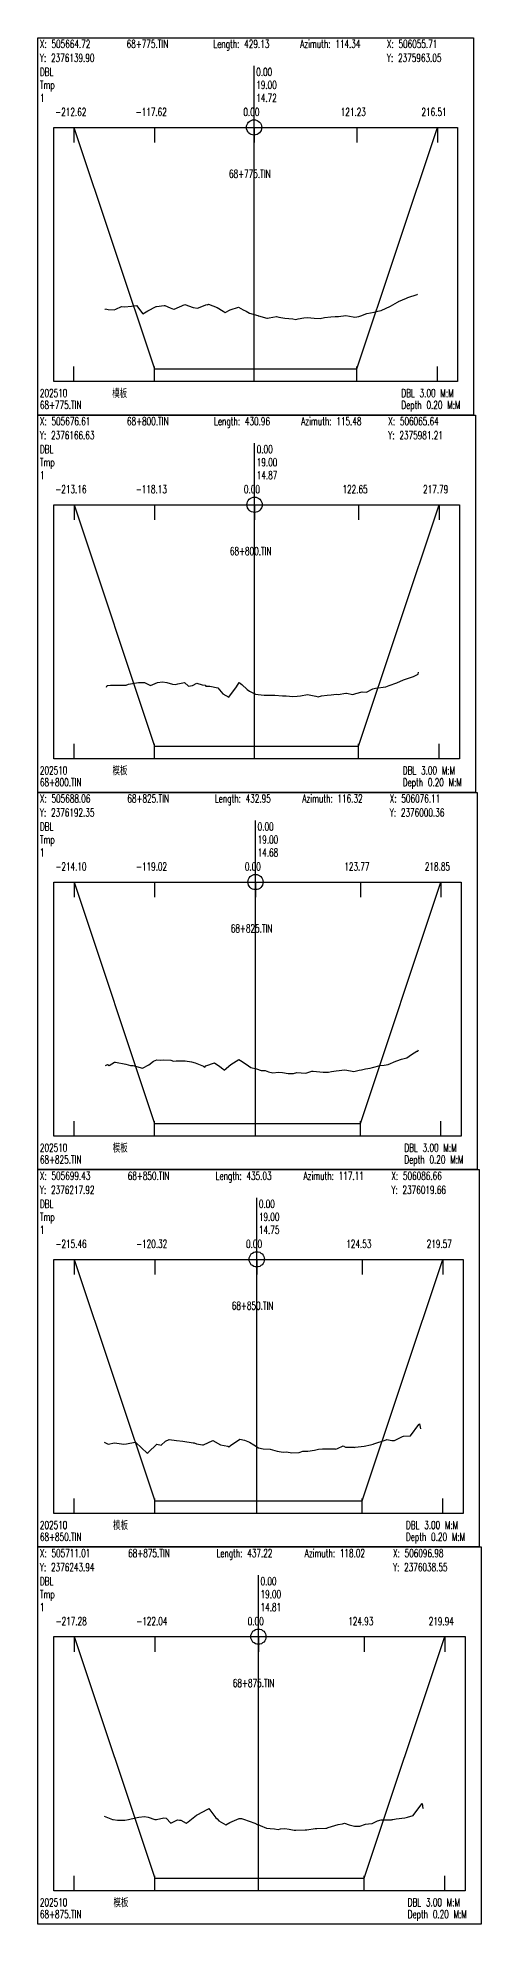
# Model space of a CAD drawing. Extents: x 1 to 194, y -24202 to 0.
# Drawn here: x 1 to 176, y -6830 to -6088 of the extents above; entities that cross this region are included whole.
import ezdxf

# ---------------------------------------------------------------- set-up
doc = ezdxf.new("R2010")
doc.units = 0
doc.header["$MEASUREMENT"] = 0
doc.layers.add('LABELS', color=7, linetype='Continuous')
doc.layers.add('XSECTION', color=7, linetype='Continuous')
doc.styles.get("Standard").update_dxf_attribs({"font": 'txt.shx'})

msp = doc.modelspace()

# ---------------------------------------------------------------- linework, layer by layer
at = {"color": 1}
for p, q in [((81.12, -6122.81), (91.12, -6122.81)), ((86.12, -6127.81), (86.12, -6117.81)), ((81.33, -6271.29), (91.33, -6271.29)), ((86.33, -6276.29), (86.33, -6266.29)), ((81.68, -6419.77), (91.68, -6419.77)), ((81.68, -6419.77), (91.68, -6419.77)), ((86.68, -6424.77), (86.68, -6414.77)), ((86.68, -6424.77), (86.68, -6414.77)), ((82.17, -6568.24), (92.17, -6568.24)), ((82.17, -6568.24), (92.17, -6568.24)), ((87.17, -6573.24), (87.17, -6563.24)), ((87.17, -6573.24), (87.17, -6563.24)), ((82.82, -6716.72), (92.82, -6716.72)), ((82.82, -6716.72), (92.82, -6716.72)), ((87.82, -6721.72), (87.82, -6711.72)), ((87.82, -6721.72), (87.82, -6711.72))]:
    msp.add_line(p, q, dxfattribs=at)
for centre in [(86.12, -6122.81), (86.33, -6271.29), (86.68, -6419.77), (86.68, -6419.77), (87.17, -6568.24), (87.17, -6568.24), (87.82, -6716.72), (87.82, -6716.72)]:
    msp.add_circle(centre, 3, dxfattribs=at)
at = {"layer": 'XSECTION', "color": 0, "linetype": 'Continuous'}
for points in [[(1, -6087.53), (172.53, -6087.53), (172.53, -6235.99), (1, -6235.99), (1, -6087.53)], [(86.12, -6222.81), (86.12, -6098.58)], [(86.12, -6222.81), (86.12, -6098.58)], [(7.3, -6122.81), (166.23, -6122.81), (166.23, -6222.81), (7.3, -6222.81), (7.3, -6122.81)], [(15.24, -6122.81), (15.24, -6128.75)], [(15.24, -6122.81), (46.91, -6217.81)], [(15.24, -6122.81), (46.91, -6217.81)], [(46.91, -6122.81), (46.91, -6128.75)], [(86.12, -6122.81), (86.12, -6128.75)], [(126.53, -6122.81), (126.53, -6128.75)], [(126.53, -6217.81), (158.29, -6122.81)], [(126.53, -6217.81), (158.29, -6122.81)], [(158.29, -6122.81), (158.29, -6128.75)], [(15.24, -6222.81), (15.24, -6216.88)], [(46.91, -6222.81), (46.91, -6216.88)], [(46.91, -6217.81), (86.12, -6217.81)], [(46.91, -6217.81), (46.91, -6217.81)], [(46.91, -6217.81), (86.12, -6217.81)], [(86.12, -6222.81), (86.12, -6216.88)], [(86.12, -6217.81), (126.53, -6217.81)], [(86.12, -6217.81), (126.53, -6217.81)], [(126.53, -6222.81), (126.53, -6216.88)], [(126.53, -6217.81), (126.53, -6217.81)], [(158.29, -6222.81), (158.29, -6216.88)], [(1, -6236), (173.2, -6236), (173.2, -6384.47), (1, -6384.47), (1, -6236)], [(86.33, -6371.29), (86.33, -6247.06)], [(86.33, -6371.29), (86.33, -6247.06)], [(7.3, -6271.29), (166.91, -6271.29), (166.91, -6371.29), (7.3, -6371.29), (7.3, -6271.29)], [(15.28, -6271.29), (15.28, -6277.23)], [(15.28, -6271.29), (46.95, -6366.29)], [(15.28, -6271.29), (46.95, -6366.29)], [(46.95, -6271.29), (46.95, -6277.23)], [(86.33, -6271.29), (86.33, -6277.23)], [(127.21, -6271.29), (127.21, -6277.23)], [(127.21, -6366.29), (158.93, -6271.29)], [(127.21, -6366.29), (158.93, -6271.29)], [(158.93, -6271.29), (158.93, -6277.23)], [(15.28, -6371.29), (15.28, -6365.35)], [(46.95, -6371.29), (46.95, -6365.35)], [(46.95, -6366.29), (86.33, -6366.29)], [(46.95, -6366.29), (46.95, -6366.29)], [(46.95, -6366.29), (86.33, -6366.29)], [(86.33, -6371.29), (86.33, -6365.35)], [(86.33, -6366.29), (127.21, -6366.29)], [(86.33, -6366.29), (127.21, -6366.29)], [(127.21, -6371.29), (127.21, -6365.35)], [(127.21, -6366.29), (127.21, -6366.29)], [(158.93, -6371.29), (158.93, -6365.35)], [(1, -6384.48), (173.94, -6384.48), (173.94, -6532.94), (1, -6532.94), (1, -6384.48)], [(86.68, -6519.77), (86.68, -6395.53)], [(86.68, -6519.77), (86.68, -6395.53)], [(7.3, -6419.77), (167.65, -6419.77), (167.65, -6519.77), (7.3, -6519.77), (7.3, -6419.77)], [(15.31, -6419.77), (15.31, -6425.7)], [(15.31, -6419.77), (47.01, -6514.77)], [(15.31, -6419.77), (47.01, -6514.77)], [(47.01, -6419.77), (47.01, -6425.7)], [(86.68, -6419.77), (86.68, -6425.7)], [(127.94, -6419.77), (127.94, -6425.7)], [(127.94, -6514.77), (159.63, -6419.77)], [(127.94, -6514.77), (159.63, -6419.77)], [(159.63, -6419.77), (159.63, -6425.7)], [(15.31, -6519.77), (15.31, -6513.83)], [(47.01, -6519.77), (47.01, -6513.83)], [(47.01, -6514.77), (86.68, -6514.77)], [(47.01, -6514.77), (47.01, -6514.77)], [(47.01, -6514.77), (86.68, -6514.77)], [(86.68, -6519.77), (86.68, -6513.83)], [(86.68, -6514.77), (127.94, -6514.77)], [(86.68, -6514.77), (127.94, -6514.77)], [(127.94, -6519.77), (127.94, -6513.83)], [(127.94, -6514.77), (127.94, -6514.77)], [(159.63, -6519.77), (159.63, -6513.83)], [(1, -6532.95), (174.71, -6532.95), (174.71, -6681.42), (1, -6681.42), (1, -6532.95)], [(87.17, -6668.24), (87.17, -6544.01)], [(87.17, -6668.24), (87.17, -6544.01)], [(7.3, -6568.24), (168.42, -6568.24), (168.42, -6668.24), (7.3, -6668.24), (7.3, -6568.24)], [(15.35, -6568.24), (15.35, -6574.18)], [(15.35, -6568.24), (47.06, -6663.24)], [(15.35, -6568.24), (47.06, -6663.24)], [(47.06, -6568.24), (47.06, -6574.18)], [(87.17, -6568.24), (87.17, -6574.18)], [(128.68, -6568.24), (128.68, -6574.18)], [(128.68, -6663.24), (160.36, -6568.24)], [(128.68, -6663.24), (160.36, -6568.24)], [(160.36, -6568.24), (160.36, -6574.18)], [(15.35, -6668.24), (15.35, -6662.3)], [(47.06, -6668.24), (47.06, -6662.3)], [(47.06, -6663.24), (87.17, -6663.24)], [(47.06, -6663.24), (47.06, -6663.24)], [(47.06, -6663.24), (87.17, -6663.24)], [(87.17, -6668.24), (87.17, -6662.3)], [(87.17, -6663.24), (128.68, -6663.24)], [(87.17, -6663.24), (128.68, -6663.24)], [(128.68, -6668.24), (128.68, -6662.3)], [(128.68, -6663.24), (128.68, -6663.24)], [(160.36, -6668.24), (160.36, -6662.3)], [(1, -6681.43), (175.53, -6681.43), (175.53, -6829.9), (1, -6829.9), (1, -6681.43)], [(87.82, -6816.72), (87.82, -6692.48)], [(87.82, -6816.72), (87.82, -6692.48)], [(7.3, -6716.72), (169.23, -6716.72), (169.23, -6816.72), (7.3, -6816.72), (7.3, -6716.72)], [(15.39, -6716.72), (15.39, -6722.66)], [(15.39, -6716.72), (47.14, -6811.72)], [(15.39, -6716.72), (47.14, -6811.72)], [(47.14, -6716.72), (47.14, -6722.66)], [(87.82, -6716.72), (87.82, -6722.66)], [(129.46, -6716.72), (129.46, -6722.66)], [(129.46, -6811.72), (161.13, -6716.72)], [(129.46, -6811.72), (161.13, -6716.72)], [(161.13, -6716.72), (161.13, -6722.66)], [(15.39, -6816.72), (15.39, -6810.78)], [(47.14, -6816.72), (47.14, -6810.78)], [(47.14, -6811.72), (87.82, -6811.72)], [(47.14, -6811.72), (47.14, -6811.72)], [(47.14, -6811.72), (87.82, -6811.72)], [(87.82, -6816.72), (87.82, -6810.78)], [(87.82, -6811.72), (129.46, -6811.72)], [(87.82, -6811.72), (129.46, -6811.72)], [(129.46, -6816.72), (129.46, -6810.78)], [(129.46, -6811.72), (129.46, -6811.72)], [(161.13, -6816.72), (161.13, -6810.78)]]:
    msp.add_lwpolyline(points, dxfattribs=at)
at = {"layer": 'XSECTION', "color": 1, "linetype": 'Continuous'}
for points in [[(27.59, -6194.41), (27.67, -6194.21), (28.73, -6194.51), (31.07, -6194.66), (31.77, -6194.36), (33.94, -6193.26), (35.12, -6193.46), (37.93, -6193.16), (39.81, -6192.96), (42.32, -6196.16), (42.34, -6196.16), (44.34, -6194.96), (47.57, -6193.26), (47.59, -6193.26), (47.72, -6193.26), (50.78, -6192.91), (51.02, -6192.96), (53.05, -6193.81), (54.37, -6194.36), (54.51, -6194.41), (54.7, -6194.31), (58.86, -6192.46), (62.12, -6193.66), (63.9, -6194.01), (67.58, -6192.51), (67.99, -6192.66), (68.22, -6192.41), (71.66, -6193.66), (73.91, -6195.16), (74.69, -6195.71), (76.78, -6194.66), (80, -6193.51), (81.79, -6194.61), (82.96, -6195.11), (84.39, -6195.91), (87.55, -6196.86), (87.69, -6196.96), (87.81, -6196.96), (91.14, -6197.86), (91.3, -6197.91), (91.39, -6197.86), (92.11, -6197.76), (95.01, -6197.21), (95.87, -6197.46), (98.17, -6197.91), (101.32, -6198.11), (102.55, -6198.36), (103.49, -6198.16), (105.68, -6197.81), (107.21, -6197.56), (109.77, -6197.86), (112.11, -6198.06), (113.8, -6197.61), (116.27, -6197.36), (118.06, -6197.21), (119.37, -6197.16), (122.17, -6196.81), (125.14, -6197.41), (125.78, -6197.51), (127.4, -6197.16), (128.52, -6196.81), (128.77, -6196.76), (130.48, -6196.06), (133.37, -6195.51), (134.89, -6195.11), (136.18, -6194.86), (139.78, -6193.16), (142.52, -6191.61), (142.89, -6191.41), (143.01, -6191.36), (146.16, -6190.06), (146.63, -6189.71), (150.34, -6188.51), (150.41, -6188.46), (150.42, -6188.46)], [(28, -6343.14), (28.26, -6342.49), (29.58, -6342.29), (30.98, -6342.34), (34.55, -6342.24), (35.43, -6342.24), (35.6, -6342.29), (35.81, -6342.24), (36.74, -6341.94), (40.61, -6341.24), (41.2, -6341.29), (43.02, -6341.24), (45.36, -6342.44), (46.3, -6341.99), (48.12, -6341.19), (50.08, -6341.04), (51.86, -6341.29), (54.03, -6341.89), (55.24, -6342.09), (56.14, -6341.74), (58.75, -6341.29), (60.3, -6342.69), (61.96, -6342.39), (63.56, -6341.54), (65.73, -6342.14), (66.86, -6342.34), (67.18, -6342.69), (68.73, -6342.69), (71.83, -6343.34), (73.84, -6345.69), (76.14, -6346.99), (79.21, -6342.89), (80.21, -6341.24), (81.28, -6342.04), (83.47, -6343.99), (84.29, -6344.69), (85.91, -6345.49), (86.74, -6345.79), (87.72, -6345.94), (90.13, -6346.29), (94.33, -6346.29), (94.34, -6346.29), (97.25, -6346.49), (97.68, -6346.44), (98.82, -6346.54), (101.36, -6346.79), (103.03, -6346.64), (104.34, -6346.49), (107.19, -6345.94), (110.44, -6346.59), (111.39, -6346.89), (112.62, -6346.49), (114.9, -6346.19), (116.5, -6346.04), (117.49, -6345.94), (118.61, -6345.89), (119.21, -6345.94), (122.23, -6345.44), (122.55, -6345.39), (125.02, -6345.99), (126.11, -6345.59), (128.69, -6344.94), (130.42, -6345.04), (132.89, -6343.74), (133.33, -6343.59), (133.93, -6343.54), (138.02, -6342.99), (139.33, -6342.49), (142.3, -6341.34), (144.97, -6340.19), (148.92, -6338.84), (150.67, -6337.99), (150.77, -6337.19)], [(27.62, -6491.92), (28.4, -6491.57), (29.14, -6491.97), (31.26, -6490.67), (31.42, -6490.62), (31.54, -6490.67), (35.69, -6491.47), (37.49, -6491.97), (38.45, -6491.97), (39.91, -6492.37), (42.27, -6492.97), (44.77, -6491.67), (46.53, -6490.27), (47.87, -6489.77), (49.14, -6489.82), (50.31, -6489.67), (53.38, -6489.87), (54.45, -6490.32), (55.53, -6490.12), (58.95, -6490.17), (61.48, -6490.52), (63, -6490.87), (66.25, -6492.22), (66.7, -6492.57), (67.18, -6492.12), (70.61, -6490.92), (72.61, -6492.37), (73.78, -6493.32), (74.36, -6493.77), (76.92, -6491.57), (80.07, -6489.57), (80.83, -6490.02), (83.06, -6491.42), (84.79, -6492.72), (87.06, -6493.27), (88.89, -6493.87), (90.54, -6493.97), (91.77, -6494.47), (93.54, -6494.87), (95.78, -6494.62), (97.27, -6494.67), (99.58, -6495.07), (101.66, -6495.07), (102.92, -6494.77), (104.72, -6494.82), (106.53, -6495.02), (108.88, -6494.17), (109.18, -6494.17), (109.39, -6494.17), (113.32, -6494.62), (115.43, -6494.57), (116.63, -6494.32), (118.38, -6494.12), (121.86, -6493.62), (124.12, -6494.12), (125.34, -6494.27), (127.45, -6493.82), (128.37, -6493.62), (130, -6493.27), (131.79, -6492.97), (132.74, -6492.72), (135.74, -6492.02), (137.31, -6491.77), (138.87, -6491.57), (141.95, -6490.27), (142.25, -6490.17), (144.11, -6489.47), (146.23, -6488.92), (148.01, -6487.57), (150.23, -6486.37), (150.55, -6486.27), (150.84, -6485.82)], [(27.15, -6640.19), (28.73, -6640.99), (31.17, -6640.39), (34, -6640.89), (34.79, -6640.99), (35.97, -6640.89), (39.31, -6640.24), (39.61, -6640.34), (44.09, -6644.49), (44.43, -6644.19), (47.82, -6640.94), (49.63, -6641.34), (51.3, -6639.84), (52.76, -6639.14), (55.63, -6639.59), (58.09, -6639.79), (62.17, -6640.49), (62.53, -6640.39), (63.52, -6640.79), (65.78, -6641.24), (66.29, -6641.29), (69.86, -6639.49), (69.91, -6639.49), (72.94, -6641.24), (75.74, -6641.79), (76.22, -6642.04), (76.81, -6641.49), (80.55, -6638.99), (82.32, -6639.39), (84.37, -6640.24), (86.06, -6641.29), (87.84, -6642.44), (89.73, -6642.84), (92.43, -6642.99), (94.29, -6643.49), (95.21, -6643.79), (97.55, -6644.09), (98.89, -6643.99), (100.94, -6644.34), (103.85, -6644.24), (105.32, -6643.79), (107.24, -6643.69), (109.88, -6643.39), (111.52, -6642.99), (113.02, -6642.84), (115.03, -6642.79), (118, -6642.84), (118.35, -6642.89), (118.92, -6642.64), (121.22, -6641.69), (122.06, -6642.09), (125.37, -6642.19), (125.63, -6642.24), (125.69, -6642.24), (125.89, -6642.19), (129.46, -6641.79), (131.94, -6641.19), (133, -6640.99), (133.26, -6640.89), (138.12, -6639.24), (138.43, -6639.19), (140.31, -6639.59), (141.42, -6639.49), (144.48, -6637.94), (144.94, -6637.79), (147.66, -6637.69), (150.95, -6633.24), (151.22, -6632.99), (151.62, -6634.94)], [(27.08, -6787.32), (30.4, -6788.62), (30.59, -6788.62), (30.74, -6788.62), (32.35, -6788.87), (35.23, -6788.97), (36.72, -6788.72), (39.46, -6788.02), (40.84, -6787.72), (43.06, -6787.47), (44.46, -6787.77), (47.03, -6788.72), (47.67, -6788.72), (50.6, -6788.07), (51.5, -6788.12), (53.35, -6790.17), (56.02, -6788.77), (56.72, -6788.87), (57.26, -6788.97), (59.41, -6790.12), (60.23, -6789.62), (63.5, -6786.97), (63.69, -6786.82), (67.88, -6784.57), (68.35, -6784.37), (71.07, -6788.07), (71.58, -6788.37), (72.25, -6789.17), (75.05, -6790.82), (76.65, -6789.87), (80.32, -6788.27), (81.16, -6788.27), (81.93, -6788.57), (86.48, -6790.17), (87.64, -6790.72), (88.05, -6790.82), (88.59, -6791.07), (90.97, -6792.07), (92.52, -6792.17), (94.18, -6792.32), (95.65, -6792.62), (96.53, -6792.37), (98.22, -6792.17), (99.95, -6792.47), (101.89, -6792.87), (102.51, -6792.82), (106.19, -6792.77), (106.7, -6792.77), (106.89, -6792.77), (110.16, -6792.27), (110.85, -6792.22), (114.35, -6792.07), (114.71, -6792.02), (115.33, -6791.82), (119.16, -6790.67), (120.96, -6790.37), (121.73, -6790.17), (123.52, -6790.82), (125.68, -6791.27), (127.8, -6791.27), (129.96, -6790.57), (131.14, -6790.37), (132.66, -6790.27), (134.67, -6789.17), (136.13, -6788.77), (140.14, -6788.77), (140.53, -6788.67), (140.73, -6788.67), (142.09, -6788.47), (145.49, -6788.02), (146.52, -6787.72), (148.76, -6787.07), (151.69, -6783.02), (152.26, -6782.37), (152.56, -6784.37), (152.69, -6784.27)]]:
    msp.add_lwpolyline(points, dxfattribs=at)

# ---------------------------------------------------------------- texts
at = {"layer": 'LABELS', "color": 0, "width": 0.666667}
for s, height, p in [('Y: 2376139.90', 3.1482, (1.85, -6097.05)), ('X: 505664.72', 3.1482, (1.85, -6091.53)), ('68+775.TIN', 3.148, (35.99, -6091.53)), ('Length: 429.13', 3.1482, (70.12, -6091.53)), ('Azimuth: 114.34', 3.1482, (104.26, -6091.53)), ('Y: 2375963.05', 3.1482, (138.39, -6097.05)), ('X: 506055.71', 3.1482, (138.39, -6091.53)), ('DBL', 3.148, (1.85, -6102.58)), ('0.00', 3.148, (86.97, -6102.58)), ('0.00', 3.148, (86.97, -6102.58)), ('Tmp', 3.148, (1.85, -6107.68)), ('19.00', 3.148, (86.97, -6107.68)), ('19.00', 3.148, (86.97, -6107.68)), ('-212.62', 3.148, (7.9, -6118.31)), ('-117.62', 3.148, (39.56, -6118.31)), ('0.00', 3.148, (81.92, -6118.31)), ('121.23', 3.148, (120.23, -6118.31)), ('216.51', 3.148, (151.99, -6118.31)), ('68+775.TIN', 3.148, (76.27, -6142.63)), ('模板', 3.148, (30.3, -6228.94)), ('DBL 3.00 M:M', 3.1482, (144.08, -6228.94)), ('68+775.TIN', 3.148, (1.85, -6233.61)), ('Depth 0.20 M:M', 3.1482, (144.08, -6233.61)), ('Y: 2376166.63', 3.1482, (1.85, -6245.53)), ('X: 505676.61', 3.1482, (1.85, -6240)), ('68+800.TIN', 3.148, (36.12, -6240)), ('Length: 430.96', 3.1482, (70.39, -6240)), ('Azimuth: 115.48', 3.1482, (104.66, -6240)), ('Y: 2375981.21', 3.1482, (138.93, -6245.53)), ('X: 506065.64', 3.1482, (138.93, -6240)), ('DBL', 3.148, (1.85, -6251.05)), ('0.00', 3.148, (87.18, -6251.05)), ('0.00', 3.148, (87.18, -6251.05)), ('Tmp', 3.148, (1.85, -6256.16)), ('19.00', 3.148, (87.18, -6256.16)), ('19.00', 3.148, (87.18, -6256.16)), ('-213.16', 3.148, (7.93, -6266.79)), ('-118.13', 3.148, (39.61, -6266.79)), ('0.00', 3.148, (82.13, -6266.79)), ('122.65', 3.148, (120.92, -6266.79)), ('217.79', 3.148, (152.63, -6266.79)), ('68+800.TIN', 3.148, (76.61, -6291.1)), ('模板', 3.148, (30.41, -6377.41)), ('DBL 3.00 M:M', 3.1482, (144.64, -6377.41)), ('68+800.TIN', 3.148, (1.85, -6382.09)), ('Depth 0.20 M:M', 3.1482, (144.64, -6382.09)), ('Y: 2376192.35', 3.1482, (1.85, -6394)), ('X: 505688.06', 3.1482, (1.85, -6388.48)), ('68+825.TIN', 3.148, (36.27, -6388.48)), ('Length: 432.95', 3.1482, (70.69, -6388.48)), ('Azimuth: 116.32', 3.1482, (105.11, -6388.48)), ('Y: 2376000.36', 3.1482, (139.52, -6394)), ('X: 506076.11', 3.1482, (139.52, -6388.48)), ('DBL', 3.148, (1.85, -6399.53)), ('0.00', 3.148, (87.53, -6399.53)), ('0.00', 3.148, (87.53, -6399.53)), ('Tmp', 3.148, (1.85, -6404.63)), ('19.00', 3.148, (87.53, -6404.63)), ('19.00', 3.148, (87.53, -6404.63)), ('-214.10', 3.148, (7.97, -6415.26)), ('-119.02', 3.148, (39.66, -6415.26)), ('0.00', 3.148, (82.48, -6415.26)), ('123.77', 3.148, (121.64, -6415.26)), ('218.85', 3.148, (153.33, -6415.26)), ('68+825.TIN', 3.148, (76.98, -6439.58)), ('模板', 3.148, (30.53, -6525.89)), ('DBL 3.00 M:M', 3.1482, (145.26, -6525.89)), ('68+825.TIN', 3.148, (1.85, -6530.57)), ('Depth 0.20 M:M', 3.1482, (145.26, -6530.57)), ('Y: 2376217.92', 3.1482, (1.85, -6542.48)), ('X: 505699.43', 3.1482, (1.85, -6536.95)), ('68+850.TIN', 3.148, (36.42, -6536.95)), ('Length: 435.03', 3.1482, (71, -6536.95)), ('Azimuth: 117.11', 3.1482, (105.57, -6536.95)), ('Y: 2376019.66', 3.1482, (140.14, -6542.48)), ('X: 506086.66', 3.1482, (140.14, -6536.95)), ('DBL', 3.148, (1.85, -6548.01)), ('0.00', 3.148, (88.02, -6548.01)), ('0.00', 3.148, (88.02, -6548.01)), ('Tmp', 3.148, (1.85, -6553.11)), ('19.00', 3.148, (88.02, -6553.11)), ('19.00', 3.148, (88.02, -6553.11)), ('-215.46', 3.148, (8.01, -6563.74)), ('-120.32', 3.148, (39.72, -6563.74)), ('0.00', 3.148, (82.97, -6563.74)), ('124.53', 3.148, (122.39, -6563.74)), ('219.57', 3.148, (154.07, -6563.74)), ('68+850.TIN', 3.148, (77.36, -6588.06)), ('模板', 3.148, (30.66, -6674.37)), ('DBL 3.00 M:M', 3.1482, (145.9, -6674.37)), ('68+850.TIN', 3.148, (1.85, -6679.04)), ('Depth 0.20 M:M', 3.1482, (145.9, -6679.04)), ('Y: 2376243.94', 3.1482, (1.85, -6690.96)), ('X: 505711.01', 3.1482, (1.85, -6685.43)), ('68+875.TIN', 3.148, (36.59, -6685.43)), ('Length: 437.22', 3.1482, (71.32, -6685.43)), ('Azimuth: 118.02', 3.1482, (106.05, -6685.43)), ('Y: 2376038.55', 3.1482, (140.79, -6690.96)), ('X: 506096.98', 3.1482, (140.79, -6685.43)), ('DBL', 3.148, (1.85, -6696.48)), ('0.00', 3.148, (88.67, -6696.48)), ('0.00', 3.148, (88.67, -6696.48)), ('Tmp', 3.148, (1.85, -6701.58)), ('19.00', 3.148, (88.67, -6701.58)), ('19.00', 3.148, (88.67, -6701.58)), ('-217.28', 3.148, (8.05, -6712.21)), ('-122.04', 3.148, (39.79, -6712.21)), ('0.00', 3.148, (83.62, -6712.21)), ('124.93', 3.148, (123.17, -6712.21)), ('219.94', 3.148, (154.84, -6712.21)), ('68+875.TIN', 3.148, (77.77, -6736.53)), ('模板', 3.148, (30.8, -6822.84)), ('DBL 3.00 M:M', 3.1482, (146.58, -6822.84)), ('68+875.TIN', 3.148, (1.85, -6827.52)), ('Depth 0.20 M:M', 3.1482, (146.58, -6827.52))]:
    msp.add_text(s, height=height, dxfattribs=at).set_placement(p)
at = {"layer": 'LABELS', "color": 1, "width": 0.666667}
for s, height, p in [('1', 3.15, (1.85, -6112.78)), ('14.72', 3.148, (86.97, -6112.78)), ('14.72', 3.148, (86.97, -6112.78)), ('202510', 3.148, (1.85, -6228.94)), ('1', 3.15, (1.85, -6261.26)), ('14.87', 3.148, (87.18, -6261.26)), ('14.87', 3.148, (87.18, -6261.26)), ('202510', 3.148, (1.85, -6377.41)), ('1', 3.15, (1.85, -6409.73)), ('14.68', 3.148, (87.53, -6409.73)), ('14.68', 3.148, (87.53, -6409.73)), ('202510', 3.148, (1.85, -6525.89)), ('1', 3.15, (1.85, -6558.21)), ('14.75', 3.148, (88.02, -6558.21)), ('14.75', 3.148, (88.02, -6558.21)), ('202510', 3.148, (1.85, -6674.37)), ('1', 3.15, (1.85, -6706.68)), ('14.81', 3.148, (88.67, -6706.68)), ('14.81', 3.148, (88.67, -6706.68)), ('202510', 3.148, (1.85, -6822.84))]:
    msp.add_text(s, height=height, dxfattribs=at).set_placement(p)

doc.saveas('drawing.dxf')
